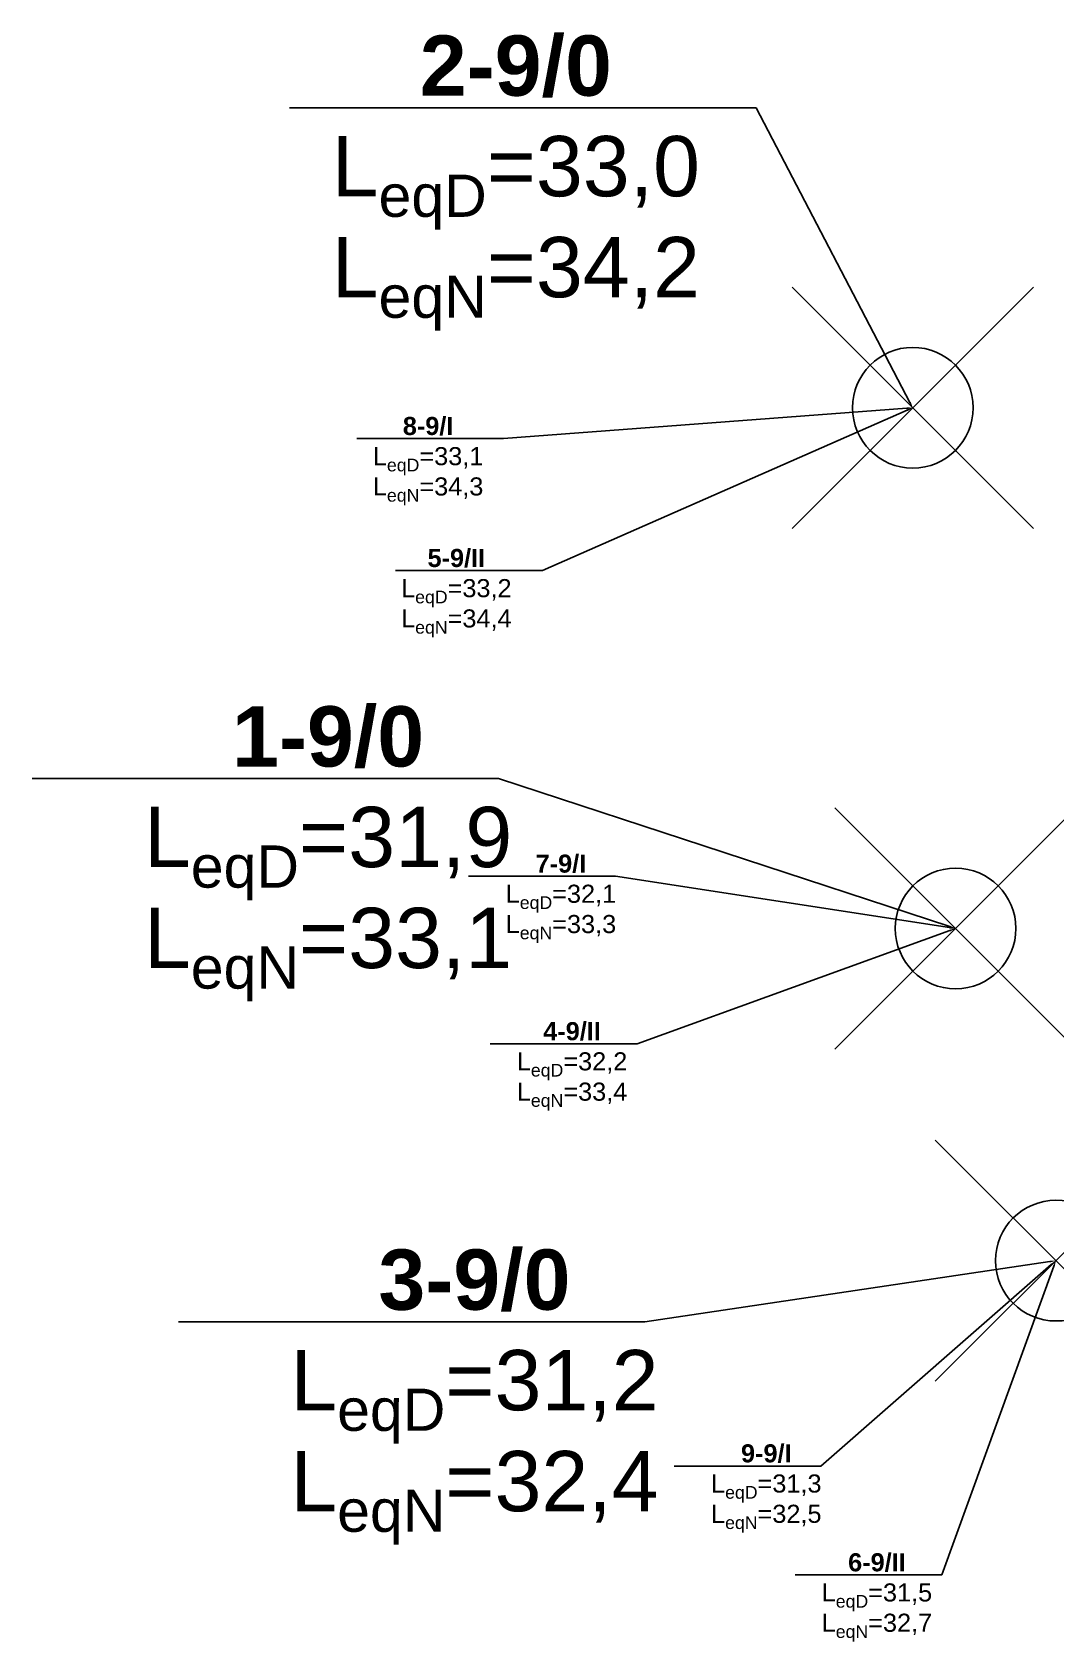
# Model space of a CAD drawing. Header units: inches. Extents: x 6500096.5 to 6500105, y 5885722.7 to 5885736.1.
import ezdxf
from ezdxf import colors
from ezdxf.entities.mleader import LeaderData, LeaderLine
from ezdxf.math import Vec2, Vec3

# ---------------------------------------------------------------- set-up
doc = ezdxf.new("R2010")
doc.units = ezdxf.units.IN
doc.header["$MEASUREMENT"] = 0
doc.header["$PDMODE"] = 35
for name, color, linetype in [('_!JL_pkt_P+1', 6, 'Continuous'), ('_!JL_pkt_P+1 - opis', 6, 'Continuous'), ('_!JL_pkt_P+2', 5, 'Continuous'), ('_!JL_pkt_P+2 - opis', 5, 'Continuous'), ('_!JL_pkt_P0', 7, 'Continuous'), ('_!JL_pkt_P0 - opis', 7, 'Continuous')]:
    doc.layers.add(name, color=color, linetype=linetype)
doc.styles.get("Standard").update_dxf_attribs({"font": 'arial.ttf'})

msp = doc.modelspace()

# ---------------------------------------------------------------- linework, layer by layer
at = {"layer": '_!JL_pkt_P+1'}
for p in [(6500103.814, 5885732.978, 75.86), (6500104.169, 5885728.662, 75.95), (6500105, 5885725.909, 76.02)]:
    msp.add_point(p, dxfattribs=at)
at = {"layer": '_!JL_pkt_P+2'}
for p in [(6500103.814, 5885732.978, 78.93), (6500104.169, 5885728.662, 79.02), (6500105, 5885725.909, 79.09)]:
    msp.add_point(p, dxfattribs=at)
at = {"layer": '_!JL_pkt_P0'}
for p in [(6500103.814, 5885732.978, 72.81), (6500104.169, 5885728.662, 72.9), (6500105, 5885725.909, 72.97)]:
    msp.add_point(p, dxfattribs=at)

# ---------------------------------------------------------------- leaders
at = {"layer": '_!JL_pkt_P+1 - opis'}
ml = msp.add_multileader_mtext('Standard', dxfattribs=at)
ml.set_content('\\A1;{\\fArial|b1|i0|c238|p34;8-9/I}\\PL{\\H0.7x;\\S^ eqD;\\H1.42857x;=33,1\\PL\\H0.7x;\\S^ eqN;\\H1.42857x;=34,3}', color=256)
ml.set_leader_properties()
ml.build(insert=Vec2(0, 0))
ml.multileader.update_dxf_attribs({"text_left_attachment_type": 6, "text_right_attachment_type": 6, "dogleg_length": 1, "arrow_head_size": 0.05})
ctx = ml.context
ctx.base_point, ctx.char_height, ctx.arrow_head_size, ctx.landing_gap_size, ctx.plane_origin = Vec3(6500099.253, 5885732.722), 0.15, 0.05, 0, Vec3(6500103.814, 5885732.978)
ctx.left_attachment, ctx.right_attachment, ctx.text_align_type = 6, 6, 1
notes = []
notes.append((ctx, [(0, (1, 1, 0), (6500100.422, 5885732.722), (-1, 0), 0.0813, [(0, [(6500103.814, 5885732.978)], 0, [])])]))
ctx.mtext.insert, ctx.mtext.alignment, ctx.mtext.flow_direction = Vec3(6500099.797, 5885732.902), 2, 5
ml = msp.add_multileader_mtext('Standard', dxfattribs=at)
ml.set_content('\\A1;{\\fArial|b1|i0|c238|p34;7-9/I}\\PL{\\H0.7x;\\S^ eqD;\\H1.42857x;=32,1\\PL\\H0.7x;\\S^ eqN;\\H1.42857x;=33,3}', color=256)
ml.set_leader_properties()
ml.build(insert=Vec2(0, 0))
ml.multileader.update_dxf_attribs({"text_left_attachment_type": 6, "text_right_attachment_type": 6, "dogleg_length": 1, "arrow_head_size": 0.05})
ctx = ml.context
ctx.base_point, ctx.char_height, ctx.arrow_head_size, ctx.landing_gap_size, ctx.plane_origin = Vec3(6500100.527, 5885729.095), 0.15, 0.05, 0, Vec3(6500104.169, 5885728.662)
ctx.left_attachment, ctx.right_attachment, ctx.text_align_type = 6, 6, 1
notes.append((ctx, [(0, (1, 1, 0), (6500101.349, 5885729.095), (-1, 0), 0.0813, [(0, [(6500104.169, 5885728.662)], 0, [])])]))
ctx.mtext.insert, ctx.mtext.alignment, ctx.mtext.flow_direction = Vec3(6500100.898, 5885729.275), 2, 5
ml = msp.add_multileader_mtext('Standard', dxfattribs=at)
ml.set_content('\\A1;{\\fArial|b1|i0|c238|p34;9-9/I}\\PL{\\H0.7x;\\S^ eqD;\\H1.42857x;=31,3\\PL\\H0.7x;\\S^ eqN;\\H1.42857x;=32,5}', color=256)
ml.set_leader_properties()
ml.build(insert=Vec2(0, 0))
ml.multileader.update_dxf_attribs({"text_left_attachment_type": 6, "text_right_attachment_type": 6, "dogleg_length": 1, "arrow_head_size": 0.05})
ctx = ml.context
ctx.base_point, ctx.char_height, ctx.arrow_head_size, ctx.landing_gap_size, ctx.plane_origin = Vec3(6500102.23, 5885724.207), 0.15, 0.05, 0, Vec3(6500105, 5885725.909)
ctx.left_attachment, ctx.right_attachment, ctx.text_align_type = 6, 6, 1
notes.append((ctx, [(0, (1, 1, 0), (6500103.052, 5885724.207), (-1, 0), 0.0813, [(0, [(6500105, 5885725.909)], 0, [])])]))
ctx.mtext.insert, ctx.mtext.alignment, ctx.mtext.flow_direction = Vec3(6500102.6, 5885724.387), 2, 5
at = {"layer": '_!JL_pkt_P+2 - opis'}
ml = msp.add_multileader_mtext('Standard', dxfattribs=at)
ml.set_content('\\A1;{\\fArial|b1|i0|c238|p34;5-9/II}\\PL{\\H0.7x;\\S^ eqD;\\H1.42857x;=33,2\\PL\\H0.7x;\\S^ eqN;\\H1.42857x;=34,4}', color=256)
ml.set_leader_properties()
ml.build(insert=Vec2(0, 0))
ml.multileader.update_dxf_attribs({"text_left_attachment_type": 6, "text_right_attachment_type": 6, "dogleg_length": 1, "arrow_head_size": 0.05})
ctx = ml.context
ctx.base_point, ctx.char_height, ctx.arrow_head_size, ctx.landing_gap_size, ctx.plane_origin = Vec3(6500099.4, 5885731.628), 0.15, 0.05, 0, Vec3(6500103.814, 5885732.978)
ctx.left_attachment, ctx.right_attachment, ctx.text_align_type = 6, 6, 1
notes.append((ctx, [(0, (1, 1, 0), (6500100.744, 5885731.628), (-1, 0), 0.0813, [(0, [(6500103.814, 5885732.978)], 0, [])])]))
ctx.mtext.insert, ctx.mtext.alignment, ctx.mtext.flow_direction = Vec3(6500100.031, 5885731.808), 2, 5
ml = msp.add_multileader_mtext('Standard', dxfattribs=at)
ml.set_content('\\A1;{\\fArial|b1|i0|c238|p34;4-9/II}\\PL{\\H0.7x;\\S^ eqD;\\H1.42857x;=32,2\\PL\\H0.7x;\\S^ eqN;\\H1.42857x;=33,4}', color=256)
ml.set_leader_properties()
ml.build(insert=Vec2(0, 0))
ml.multileader.update_dxf_attribs({"text_left_attachment_type": 6, "text_right_attachment_type": 6, "dogleg_length": 1, "arrow_head_size": 0.05})
ctx = ml.context
ctx.base_point, ctx.char_height, ctx.arrow_head_size, ctx.landing_gap_size, ctx.plane_origin = Vec3(6500100.532, 5885727.706), 0.15, 0.05, 0, Vec3(6500104.169, 5885728.662)
ctx.left_attachment, ctx.right_attachment, ctx.text_align_type = 6, 6, 1
notes.append((ctx, [(0, (1, 1, 0), (6500101.529, 5885727.706), (-1, 0), 0.0813, [(0, [(6500104.169, 5885728.662)], 0, [])])]))
ctx.mtext.insert, ctx.mtext.alignment, ctx.mtext.flow_direction = Vec3(6500100.99, 5885727.886), 2, 5
ml = msp.add_multileader_mtext('Standard', dxfattribs=at)
ml.set_content('\\A1;{\\fArial|b1|i0|c238|p34;6-9/II}\\PL{\\H0.7x;\\S^ eqD;\\H1.42857x;=31,5\\PL\\H0.7x;\\S^ eqN;\\H1.42857x;=32,7}', color=256)
ml.set_leader_properties()
ml.build(insert=Vec2(0, 0))
ml.multileader.update_dxf_attribs({"text_left_attachment_type": 6, "text_right_attachment_type": 6, "dogleg_length": 1, "arrow_head_size": 0.05})
ctx = ml.context
ctx.base_point, ctx.char_height, ctx.arrow_head_size, ctx.landing_gap_size, ctx.plane_origin = Vec3(6500103.06, 5885723.304), 0.15, 0.05, 0, Vec3(6500105, 5885725.909)
ctx.left_attachment, ctx.right_attachment, ctx.text_align_type = 6, 6, 1
notes.append((ctx, [(0, (1, 1, 0), (6500104.056, 5885723.304), (-1, 0), 0.0813, [(0, [(6500105, 5885725.909)], 0, [])])]))
ctx.mtext.insert, ctx.mtext.alignment, ctx.mtext.flow_direction = Vec3(6500103.517, 5885723.484), 2, 5
at = {"layer": '_!JL_pkt_P0 - opis'}
ml = msp.add_multileader_mtext('Standard', dxfattribs=at)
ml.set_content('\\A1;{\\fArial|b1|i0|c238|p34;2-9/0}\\PL{\\H0.7x;\\S^ eqD;\\H1.42857x;=33,0\\PL\\H0.7x;\\S^ eqN;\\H1.42857x;=34,2}', color=256)
ml.set_leader_properties()
ml.build(insert=Vec2(0, 0))
ml.multileader.update_dxf_attribs({"text_left_attachment_type": 6, "text_right_attachment_type": 6, "dogleg_length": 1, "arrow_head_size": 0.05})
ctx = ml.context
ctx.base_point, ctx.char_height, ctx.arrow_head_size, ctx.landing_gap_size, ctx.plane_origin = Vec3(6500098.615, 5885735.464), 0.5, 0.05, 0, Vec3(6500103.814, 5885732.978)
ctx.left_attachment, ctx.right_attachment, ctx.text_align_type = 6, 6, 1
notes.append((ctx, [(0, (1, 1, 0), (6500102.515, 5885735.464), (-1, 0), 0.0813, [(0, [(6500103.814, 5885732.978)], 0, [])])]))
ctx.mtext.insert, ctx.mtext.alignment, ctx.mtext.flow_direction = Vec3(6500100.524, 5885736.064), 2, 5
ml = msp.add_multileader_mtext('Standard', dxfattribs=at)
ml.set_content('\\A1;{\\fArial|b1|i0|c238|p34;1-9/0}\\PL{\\H0.7x;\\S^ eqD;\\H1.42857x;=31,9\\PL\\H0.7x;\\S^ eqN;\\H1.42857x;=33,1}', color=256)
ml.set_leader_properties()
ml.build(insert=Vec2(0, 0))
ml.multileader.update_dxf_attribs({"text_left_attachment_type": 6, "text_right_attachment_type": 6, "dogleg_length": 1, "arrow_head_size": 0.05})
ctx = ml.context
ctx.base_point, ctx.char_height, ctx.arrow_head_size, ctx.landing_gap_size, ctx.plane_origin = Vec3(6500097.637, 5885729.904), 0.5, 0.05, 0, Vec3(6500104.169, 5885728.662)
ctx.left_attachment, ctx.right_attachment, ctx.text_align_type = 6, 6, 1
notes.append((ctx, [(0, (1, 1, 0), (6500100.381, 5885729.904), (-1, 0), 0.0813, [(0, [(6500104.169, 5885728.662)], 0, [])])]))
ctx.mtext.insert, ctx.mtext.alignment, ctx.mtext.flow_direction = Vec3(6500098.968, 5885730.504), 2, 5
ml = msp.add_multileader_mtext('Standard', dxfattribs=at)
ml.set_content('\\A1;{\\fArial|b1|i0|c238|p34;3-9/0}\\PL{\\H0.7x;\\S^ eqD;\\H1.42857x;=31,2\\PL\\H0.7x;\\S^ eqN;\\H1.42857x;=32,4}', color=256)
ml.set_leader_properties()
ml.build(insert=Vec2(0, 0))
ml.multileader.update_dxf_attribs({"text_left_attachment_type": 6, "text_right_attachment_type": 6, "dogleg_length": 1, "arrow_head_size": 0.05})
ctx = ml.context
ctx.base_point, ctx.char_height, ctx.arrow_head_size, ctx.landing_gap_size, ctx.plane_origin = Vec3(6500098.85, 5885725.402), 0.5, 0.05, 0, Vec3(6500105, 5885725.909)
ctx.left_attachment, ctx.right_attachment, ctx.text_align_type = 6, 6, 1
notes.append((ctx, [(0, (1, 1, 0), (6500101.594, 5885725.402), (-1, 0), 0.0813, [(0, [(6500105, 5885725.909)], 0, [])])]))
ctx.mtext.insert, ctx.mtext.alignment, ctx.mtext.flow_direction = Vec3(6500100.181, 5885726.002), 2, 5
for ctx, leaders in notes:
    for number, flags, end, landing, length, lines in leaders:
        leader = LeaderData()
        leader.index, (leader.has_last_leader_line, leader.has_dogleg_vector, leader.attachment_direction) = number, flags
        leader.last_leader_point, leader.dogleg_vector, leader.dogleg_length = Vec3(end), Vec3(landing), length
        for number, points, colour, breaks in lines:
            line = LeaderLine()
            line.index, line.vertices, line.color, line.breaks = number, Vec3.list(points), colors.encode_raw_color(colour), breaks
            leader.lines.append(line)
        ctx.leaders.append(leader)

doc.saveas('drawing.dxf')
